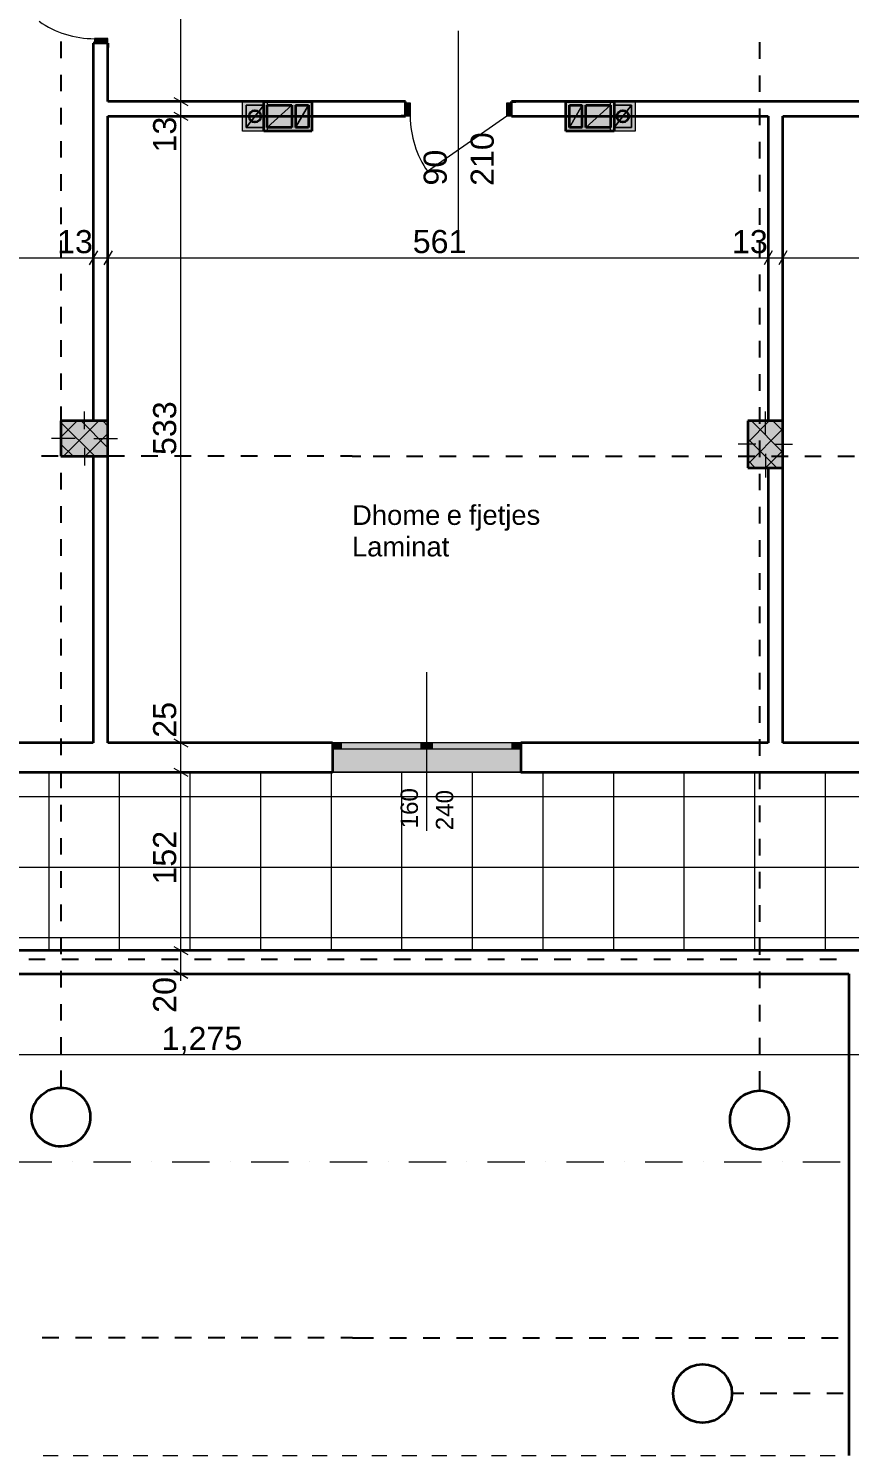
# Model space of a CAD drawing. Header units: centimetres. Extents: x -2434 to 2614, y -2658 to 878.
# Drawn here: x -1039 to -341, y -1811 to -597 of the extents above; entities that cross this region are included whole.
import ezdxf

# ---------------------------------------------------------------- set-up
doc = ezdxf.new("R2010")
doc.units = ezdxf.units.CM
for name, color, linetype, true_color in [('PDF_0_Pen_No__1#1', 7, 'Continuous', 0xa80f02), ('PDF_2D Drafting - General', 7, 'Continuous', 0xa80f02), ('PDF_A-COLS_Pen_No__97#1', 7, 'Continuous', 0x6a6a6a), ('PDF_Annotation - Text', 7, 'Continuous', 0xa80f02), ('PDF_Geometry', 7, 'Continuous', 0x999999), ('PDF_Marker - Section', 7, 'Continuous', 0x80c2ff), ('PDF_Structural - Shear', 7, 'Continuous', 0xdf0000)]:
    doc.layers.add(name, color=color, linetype=linetype, true_color=true_color)
doc.layers.add('PDF_Dimensioning - General', color=7, linetype='Continuous')
doc.layers.add('PDF_Structural - Bearing', color=7, linetype='Continuous')
doc.styles.add('PDF Arial', font='')
doc.styles.get('PDF Arial').set_extended_font_data('Arial')

msp = doc.modelspace()

# ---------------------------------------------------------------- linework, layer by layer
at = {"layer": 'PDF_0_Pen_No__1#1', "lineweight": 35}
for points in [[(-839.1, -684.2), (-839.1, -659.2)], [(-839.1, -659.2), (-798.1, -659.2)], [(-836.1, -681.2), (-836.1, -662.2)], [(-836.1, -662.2), (-815.1, -662.2)], [(-815.1, -662.2), (-815.1, -681.2)], [(-812.1, -662.2), (-812.1, -681.2)], [(-812.1, -662.2), (-801.1, -662.2)], [(-801.1, -662.2), (-801.1, -681.2)], [(-798.1, -659.2), (-798.1, -684.2)], [(-582.2, -659.2), (-541.2, -659.2)], [(-582.2, -684.2), (-582.2, -659.2)], [(-579.2, -681.2), (-579.2, -662.2)], [(-579.2, -662.2), (-568.2, -662.2)], [(-568.2, -681.2), (-568.2, -662.2)], [(-565.2, -681.2), (-565.2, -662.2)], [(-565.2, -662.2), (-544.2, -662.2)], [(-544.2, -662.2), (-544.2, -681.2)], [(-541.2, -659.2), (-541.2, -684.2)], [(-798.1, -684.2), (-839.1, -684.2)], [(-815.1, -681.2), (-836.1, -681.2)], [(-801.1, -681.2), (-812.1, -681.2)], [(-541.2, -684.2), (-582.2, -684.2)], [(-568.2, -681.2), (-579.2, -681.2)], [(-544.2, -681.2), (-565.2, -681.2)]]:
    msp.add_lwpolyline(points, dxfattribs=at)
at = {"layer": 'PDF_2D Drafting - General', "lineweight": 35}
for centre in [(-846.6, -671.7), (-533.7, -671.7)]:
    msp.add_circle(centre, 5, dxfattribs=at)
at = {"layer": 'PDF_A-COLS_Pen_No__97#1', "lineweight": 18}
for points in [[(-857.1, -684.2), (-857.1, -659.2)], [(-857.1, -659.2), (-836.1, -659.2)], [(-839.1, -662.2), (-854.1, -662.2)], [(-854.1, -662.2), (-854.1, -681.2)], [(-854.1, -681.2), (-854.1, -662.2)], [(-854.1, -662.2), (-839.1, -662.2)], [(-854.1, -681.2), (-839.1, -662.2)], [(-839.1, -662.2), (-854.1, -681.2)], [(-854.1, -681.2), (-854.1, -662.2)], [(-854.1, -662.2), (-839.1, -662.2)], [(-839.1, -659.2), (-839.1, -684.2)], [(-798.1, -659.2), (-839.1, -659.2)], [(-839.1, -681.2), (-839.1, -662.2)], [(-839.1, -662.2), (-839.1, -681.2)], [(-839.1, -662.2), (-839.1, -681.2)], [(-836.1, -659.2), (-836.1, -684.2)], [(-836.1, -662.2), (-815.1, -662.2)], [(-836.1, -681.2), (-836.1, -662.2)], [(-836.1, -681.2), (-815.1, -662.2)], [(-836.1, -681.2), (-815.1, -662.2)], [(-836.1, -662.2), (-836.1, -681.2)], [(-815.1, -662.2), (-836.1, -662.2)], [(-815.1, -662.2), (-815.1, -681.2)], [(-815.1, -662.2), (-815.1, -681.2)], [(-812.1, -681.2), (-812.1, -662.2)], [(-812.1, -662.2), (-801.1, -662.2)], [(-801.1, -662.2), (-812.1, -681.2)], [(-812.1, -681.2), (-801.1, -662.2)], [(-812.1, -662.2), (-812.1, -681.2)], [(-801.1, -662.2), (-812.1, -662.2)], [(-801.1, -662.2), (-801.1, -681.2)], [(-801.1, -681.2), (-801.1, -662.2)], [(-798.1, -684.2), (-798.1, -659.2)], [(-582.2, -659.2), (-582.2, -684.2)], [(-541.2, -659.2), (-582.2, -659.2)], [(-579.2, -662.2), (-568.2, -662.2)], [(-579.2, -681.2), (-579.2, -662.2)], [(-579.2, -681.2), (-568.2, -662.2)], [(-579.2, -662.2), (-579.2, -681.2)], [(-568.2, -662.2), (-579.2, -662.2)], [(-568.2, -662.2), (-579.2, -681.2)], [(-568.2, -662.2), (-568.2, -681.2)], [(-568.2, -681.2), (-568.2, -662.2)], [(-565.2, -662.2), (-544.2, -662.2)], [(-565.2, -681.2), (-565.2, -662.2)], [(-565.2, -681.2), (-565.2, -662.2)], [(-565.2, -662.2), (-544.2, -662.2)], [(-544.2, -662.2), (-565.2, -681.2)], [(-544.2, -662.2), (-565.2, -681.2)], [(-544.2, -684.2), (-544.2, -659.2)], [(-544.2, -659.2), (-523.2, -659.2)], [(-544.2, -662.2), (-544.2, -681.2)], [(-544.2, -681.2), (-544.2, -662.2)], [(-541.2, -684.2), (-541.2, -659.2)], [(-526.2, -662.2), (-541.2, -662.2)], [(-541.2, -662.2), (-541.2, -681.2)], [(-541.2, -681.2), (-541.2, -662.2)], [(-541.2, -662.2), (-526.2, -662.2)], [(-526.2, -662.2), (-541.2, -681.2)], [(-541.2, -681.2), (-541.2, -662.2)], [(-541.2, -662.2), (-526.2, -662.2)], [(-541.2, -681.2), (-526.2, -662.2)], [(-526.2, -681.2), (-526.2, -662.2)], [(-526.2, -662.2), (-526.2, -681.2)], [(-526.2, -662.2), (-526.2, -681.2)], [(-523.2, -659.2), (-523.2, -684.2)], [(-836.1, -684.2), (-857.1, -684.2)], [(-854.1, -681.2), (-839.1, -681.2)], [(-839.1, -681.2), (-854.1, -681.2)], [(-839.1, -681.2), (-854.1, -681.2)], [(-839.1, -684.2), (-798.1, -684.2)], [(-815.1, -681.2), (-836.1, -681.2)], [(-815.1, -681.2), (-836.1, -681.2)], [(-801.1, -681.2), (-812.1, -681.2)], [(-812.1, -681.2), (-801.1, -681.2)], [(-582.2, -684.2), (-541.2, -684.2)], [(-568.2, -681.2), (-579.2, -681.2)], [(-579.2, -681.2), (-568.2, -681.2)], [(-544.2, -681.2), (-565.2, -681.2)], [(-565.2, -681.2), (-544.2, -681.2)], [(-523.2, -684.2), (-544.2, -684.2)], [(-541.2, -681.2), (-526.2, -681.2)], [(-526.2, -681.2), (-541.2, -681.2)], [(-526.2, -681.2), (-541.2, -681.2)]]:
    msp.add_lwpolyline(points, dxfattribs=at)
at = {"layer": 'PDF_A-COLS_Pen_No__97#1', "transparency": 33554559}
for points in [[(-836.1, -659.2), (-836.1, -684.2), (-857.1, -659.2), (-857.1, -684.2)], [(-839.1, -662.2), (-854.1, -662.2), (-839.1, -681.2), (-854.1, -681.2)], [(-798.1, -659.2), (-798.1, -684.2), (-839.1, -659.2), (-839.1, -684.2)], [(-815.1, -662.2), (-836.1, -662.2), (-815.1, -681.2), (-836.1, -681.2)], [(-815.1, -662.2), (-815.1, -681.2), (-836.1, -681.2)], [(-812.1, -662.2), (-812.1, -681.2), (-801.1, -662.2), (-801.1, -681.2)], [(-812.1, -681.2), (-801.1, -662.2), (-801.1, -681.2)], [(-582.2, -684.2), (-582.2, -659.2), (-541.2, -684.2), (-541.2, -659.2)], [(-568.2, -681.2), (-568.2, -662.2), (-579.2, -681.2), (-579.2, -662.2)], [(-568.2, -662.2), (-579.2, -681.2), (-579.2, -662.2)], [(-565.2, -681.2), (-544.2, -681.2), (-565.2, -662.2), (-544.2, -662.2)], [(-565.2, -681.2), (-565.2, -662.2), (-544.2, -662.2)], [(-544.2, -684.2), (-544.2, -659.2), (-523.2, -684.2), (-523.2, -659.2)], [(-541.2, -681.2), (-526.2, -681.2), (-541.2, -662.2), (-526.2, -662.2)]]:
    msp.add_solid(points, dxfattribs=at)
at = {"layer": 'PDF_A-COLS_Pen_No__97#1', "color": 7, "true_color": 0xffffff, "transparency": 33554559}
for points in [[(-839.1, -662.2), (-839.1, -681.2), (-854.1, -662.2), (-854.1, -681.2)], [(-839.1, -662.2), (-854.1, -681.2), (-854.1, -662.2)], [(-815.1, -662.2), (-836.1, -681.2), (-836.1, -662.2)], [(-801.1, -662.2), (-812.1, -681.2), (-812.1, -662.2)], [(-579.2, -681.2), (-568.2, -662.2), (-568.2, -681.2)], [(-565.2, -681.2), (-544.2, -662.2), (-544.2, -681.2)], [(-541.2, -681.2), (-541.2, -662.2), (-526.2, -681.2), (-526.2, -662.2)], [(-541.2, -681.2), (-526.2, -662.2), (-526.2, -681.2)]]:
    msp.add_solid(points, dxfattribs=at)
at = {"layer": 'PDF_A-COLS_Pen_No__97#1', "color": 5, "transparency": 33554559}
for points in [[(-854.1, -681.2), (-839.1, -662.2), (-839.1, -681.2)], [(-526.2, -662.2), (-541.2, -681.2), (-541.2, -662.2)]]:
    msp.add_solid(points, dxfattribs=at)
at = {"layer": 'PDF_Dimensioning - General', "lineweight": 13}
for points in [[(-909.6, -659.2), (-909.6, -479.1)], [(-900.6, -659.2), (-918.6, -659.2)], [(-915.6, -655.7), (-903.6, -662.6)], [(-909.6, -671.7), (-909.6, -659.2)], [(-900.6, -671.7), (-918.6, -671.7)], [(-915.6, -668.2), (-903.6, -675.1)], [(-909.6, -1204.6), (-909.6, -671.7)], [(-980.6, -786), (-987.5, -798)], [(-984.1, -801), (-984.1, -783)], [(-968.1, -786), (-975, -798)], [(-971.6, -801), (-971.6, -783)], [(-406.6, -786), (-413.5, -798)], [(-410, -801), (-410, -783)], [(-394.1, -786), (-401, -798)], [(-397.5, -801), (-397.5, -783)], [(-1187.8, -792), (-984.1, -792)], [(-984.1, -792), (-971.6, -792)], [(-971.6, -792), (-410, -792)], [(-410, -792), (-397.5, -792)], [(-397.5, -792), (179.9, -792)], [(-915.6, -1201.1), (-903.6, -1208)], [(-900.6, -1204.6), (-918.6, -1204.6)], [(-909.6, -1229.6), (-909.6, -1204.6)], [(-900.6, -1229.6), (-918.6, -1229.6)], [(-915.6, -1226.1), (-903.6, -1233)], [(-909.6, -1381.2), (-909.6, -1229.6)], [(-900.6, -1381.2), (-918.6, -1381.2)], [(-915.6, -1377.8), (-903.6, -1384.7)], [(-909.6, -1401.2), (-909.6, -1381.2)], [(-900.6, -1401.2), (-918.6, -1401.2)], [(-915.6, -1397.8), (-903.6, -1404.7)], [(-909.6, -1407.1), (-909.6, -1401.2)], [(-1532.2, -1469.6), (-257.1, -1469.6)]]:
    msp.add_lwpolyline(points, dxfattribs=at)
at = {"layer": 'PDF_Geometry', "color": 7, "lineweight": 13}
for points in [[(-1532.2, -1229.6), (-257.1, -1229.6)], [(-1532.2, -1229.6), (-257.1, -1229.6)], [(-1702.3, -1381.2), (-321.4, -1381.2)]]:
    msp.add_lwpolyline(points, dxfattribs=at)
at = {"layer": 'PDF_Geometry', "lineweight": 13}
for points in [[(-1021.7, -1381.2), (-1021.7, -1229.6)], [(-961.7, -1381.2), (-961.7, -1229.6)], [(-901.7, -1381.2), (-901.7, -1229.6)], [(-841.6, -1381.2), (-841.6, -1229.6)], [(-781.6, -1381.2), (-781.6, -1229.6)], [(-721.6, -1381.2), (-721.6, -1229.6)], [(-661.6, -1381.2), (-661.6, -1229.6)], [(-601.5, -1381.2), (-601.5, -1229.6)], [(-541.5, -1381.2), (-541.5, -1229.6)], [(-481.5, -1381.2), (-481.5, -1229.6)], [(-421.5, -1381.2), (-421.5, -1229.6)], [(-361.4, -1381.2), (-361.4, -1229.6)], [(-1702.3, -1250.3), (-257.1, -1250.3)], [(-1702.3, -1310.3), (-257.1, -1310.3)], [(-1702.3, -1370.3), (-257.1, -1370.3)]]:
    msp.add_lwpolyline(points, dxfattribs=at)
at = {"layer": 'PDF_Geometry', "color": 251, "lineweight": 18, "true_color": 0x6a6a6a}
for points in [[(-1026.6, -1810.8), (-1013.9, -1810.8)], [(-1001.2, -1810.8), (-988.5, -1810.8)], [(-975.8, -1810.8), (-963.1, -1810.8)], [(-950.3, -1810.8), (-937.6, -1810.8)], [(-924.9, -1810.8), (-912.2, -1810.8)], [(-899.5, -1810.8), (-886.8, -1810.8)], [(-874.1, -1810.8), (-861.4, -1810.8)], [(-848.7, -1810.8), (-836, -1810.8)], [(-823.3, -1810.8), (-810.6, -1810.8)], [(-797.9, -1810.8), (-785.2, -1810.8)], [(-772.5, -1810.8), (-759.8, -1810.8)], [(-747.1, -1810.8), (-734.4, -1810.8)], [(-721.7, -1810.8), (-709, -1810.8)], [(-696.2, -1810.8), (-683.5, -1810.8)], [(-670.8, -1810.8), (-658.1, -1810.8)], [(-645.4, -1810.8), (-632.7, -1810.8)], [(-620, -1810.8), (-607.3, -1810.8)], [(-594.6, -1810.8), (-581.9, -1810.8)], [(-569.2, -1810.8), (-556.5, -1810.8)], [(-543.8, -1810.8), (-531.1, -1810.8)], [(-518.4, -1810.8), (-505.7, -1810.8)], [(-493, -1810.8), (-480.3, -1810.8)], [(-467.6, -1810.8), (-454.9, -1810.8)], [(-442.1, -1810.8), (-429.4, -1810.8)], [(-416.7, -1810.8), (-404, -1810.8)], [(-391.3, -1810.8), (-378.6, -1810.8)], [(-365.9, -1810.8), (-353.2, -1810.8)]]:
    msp.add_lwpolyline(points, dxfattribs=at)
at = {"layer": 'PDF_Marker - Section', "lineweight": 18}
for points in [[(-1051.1, -1560.9), (-1019.3, -1560.9)], [(-1001.7, -1560.9), (-1001.7, -1560.9)], [(-984, -1560.9), (-952.2, -1560.9)], [(-934.6, -1560.9), (-934.6, -1560.9)], [(-917, -1560.9), (-885.2, -1560.9)], [(-867.6, -1560.9), (-867.6, -1560.9)], [(-849.9, -1560.9), (-818.1, -1560.9)], [(-800.5, -1560.9), (-800.5, -1560.9)], [(-782.9, -1560.9), (-751.1, -1560.9)], [(-733.4, -1560.9), (-733.4, -1560.9)], [(-715.8, -1560.9), (-684, -1560.9)], [(-666.4, -1560.9), (-666.4, -1560.9)], [(-648.7, -1560.9), (-617, -1560.9)], [(-599.3, -1560.9), (-599.3, -1560.9)], [(-581.7, -1560.9), (-549.9, -1560.9)], [(-532.3, -1560.9), (-532.3, -1560.9)], [(-514.6, -1560.9), (-482.9, -1560.9)], [(-465.2, -1560.9), (-465.2, -1560.9)], [(-447.6, -1560.9), (-415.8, -1560.9)], [(-398.2, -1560.9), (-398.2, -1560.9)], [(-380.5, -1560.9), (-348.8, -1560.9)]]:
    msp.add_lwpolyline(points, dxfattribs=at)
at = {"layer": 'PDF_Structural - Bearing', "color": 30, "lineweight": 20, "true_color": 0xff6600}
for points in [[(-971.6, -605.6), (-983.1, -605.6)], [(-983.1, -605.6), (-983.1, -609.6)], [(-971.6, -609.6), (-971.6, -605.6)], [(-983.1, -609.6), (-971.6, -609.6)], [(-718.5, -660.2), (-714.5, -660.2)], [(-718.5, -671.7), (-718.5, -660.2)], [(-714.5, -660.2), (-714.5, -671.7)], [(-632.5, -671.7), (-632.5, -660.2)], [(-632.5, -660.2), (-628.5, -660.2)], [(-628.5, -660.2), (-628.5, -671.7)], [(-714.5, -671.7), (-718.5, -671.7)], [(-628.5, -671.7), (-632.5, -671.7)], [(-773.1, -1204.6), (-780.6, -1204.6)], [(-780.6, -1209.6), (-773.1, -1209.6)], [(-773.1, -1209.6), (-773.1, -1204.6)], [(-700.5, -1204.6), (-705.5, -1204.6)], [(-705.5, -1204.6), (-705.5, -1209.6)], [(-705.5, -1209.6), (-700.5, -1209.6)], [(-695.5, -1204.6), (-700.5, -1204.6)], [(-700.5, -1209.6), (-695.5, -1209.6)], [(-695.5, -1209.6), (-695.5, -1204.6)], [(-620.5, -1204.6), (-628, -1204.6)], [(-628, -1204.6), (-628, -1209.6)], [(-628, -1209.6), (-620.5, -1209.6)]]:
    msp.add_lwpolyline(points, dxfattribs=at)
at = {"layer": 'PDF_Structural - Bearing', "lineweight": 13}
for points in [[(-673.5, -771.7), (-673.5, -599.1)], [(-1011.6, -944.6), (-997.7, -930.7)], [(-982.9, -960.8), (-1011.6, -932.1)], [(-1009.3, -960.8), (-979.3, -930.7)], [(-971.6, -953.7), (-994.5, -930.7)], [(-971.6, -935.3), (-976.1, -930.7)], [(-427.5, -949.1), (-409.2, -930.7)], [(-397.5, -957.6), (-424.4, -930.7)], [(-397.5, -939.2), (-406, -930.7)], [(-990.9, -960.8), (-971.6, -941.4)], [(-427.5, -967.5), (-397.5, -937.5)], [(-402.7, -970.8), (-427.5, -945.9)], [(-1001.3, -960.8), (-1011.6, -950.5)], [(-412.4, -970.8), (-397.5, -955.9)], [(-972.5, -960.8), (-971.6, -959.8)], [(-421.1, -970.8), (-427.5, -964.3)], [(-700.5, -1279.6), (-700.5, -1144.5)]]:
    msp.add_lwpolyline(points, dxfattribs=at)
at = {"layer": 'PDF_Structural - Bearing', "lineweight": 35}
for points in [[(-984.1, -609.6), (-984.1, -613.3)], [(-983.1, -609.6), (-984.1, -609.6)], [(-984.1, -609.6), (-984.1, -659.2)], [(-983.1, -609.6), (-984.1, -609.6)], [(-983.1, -609.6), (-984.1, -609.6)], [(-984.1, -609.6), (-984.1, -613.3)], [(-984.1, -609.6), (-984.1, -613.3)], [(-971.6, -609.6), (-983.1, -609.6)], [(-971.6, -609.6), (-983.1, -609.6)], [(-971.6, -609.6), (-983.1, -609.6)], [(-971.6, -609.6), (-971.6, -613.3)], [(-971.6, -659.2), (-971.6, -609.6)], [(-971.6, -609.6), (-971.6, -613.3)], [(-971.6, -609.6), (-971.6, -613.3)], [(-984.1, -659.2), (-984.1, -671.7)], [(-718.5, -659.2), (-971.6, -659.2)], [(-718.5, -659.2), (-722.2, -659.2)], [(-718.5, -659.2), (-722.2, -659.2)], [(-718.5, -659.2), (-722.2, -659.2)], [(-718.5, -660.2), (-718.5, -659.2)], [(-718.5, -660.2), (-718.5, -659.2)], [(-718.5, -660.2), (-718.5, -659.2)], [(-718.5, -671.7), (-718.5, -660.2)], [(-718.5, -671.7), (-718.5, -660.2)], [(-718.5, -671.7), (-718.5, -660.2)], [(-628.5, -659.2), (-624.8, -659.2)], [(-628.5, -660.2), (-628.5, -659.2)], [(-217.5, -659.2), (-628.5, -659.2)], [(-628.5, -660.2), (-628.5, -659.2)], [(-628.5, -660.2), (-628.5, -659.2)], [(-628.5, -659.2), (-624.8, -659.2)], [(-628.5, -659.2), (-624.8, -659.2)], [(-628.5, -671.7), (-628.5, -660.2)], [(-628.5, -671.7), (-628.5, -660.2)], [(-628.5, -671.7), (-628.5, -660.2)], [(-984.1, -671.7), (-984.1, -930.7)], [(-971.6, -671.7), (-718.5, -671.7)], [(-971.6, -930.7), (-971.6, -671.7)], [(-718.5, -671.7), (-722.2, -671.7)], [(-718.5, -671.7), (-722.2, -671.7)], [(-718.5, -671.7), (-722.2, -671.7)], [(-628.5, -671.7), (-624.8, -671.7)], [(-628.5, -671.7), (-410, -671.7)], [(-628.5, -671.7), (-624.8, -671.7)], [(-628.5, -671.7), (-624.8, -671.7)], [(-410, -671.7), (-410, -930.7)], [(-397.5, -671.7), (-217.5, -671.7)], [(-397.5, -930.7), (-397.5, -671.7)], [(-1011.6, -930.7), (-1011.6, -960.8)], [(-971.6, -930.7), (-1011.6, -930.7)], [(-971.6, -960.8), (-971.6, -930.7)], [(-397.5, -930.7), (-427.5, -930.7)], [(-427.5, -930.7), (-427.5, -970.8)], [(-397.5, -970.8), (-397.5, -930.7)], [(-1011.6, -960.8), (-971.6, -960.8)], [(-984.1, -960.8), (-984.1, -1204.6)], [(-971.6, -1204.6), (-971.6, -960.8)], [(-427.5, -970.8), (-397.5, -970.8)], [(-410, -970.8), (-410, -1204.6)], [(-397.5, -1204.6), (-397.5, -970.8)], [(-984.1, -1204.6), (-1152.3, -1204.6)], [(-780.6, -1204.6), (-971.6, -1204.6)], [(-780.6, -1204.6), (-780.6, -1209.6)], [(-780.6, -1204.6), (-780.6, -1209.6)], [(-780.6, -1204.6), (-780.6, -1209.6)], [(-780.6, -1209.6), (-780.6, -1229.6)], [(-780.6, -1209.6), (-780.6, -1229.6)], [(-620.5, -1204.6), (-620.5, -1209.6)], [(-410, -1204.6), (-620.5, -1204.6)], [(-620.5, -1204.6), (-620.5, -1209.6)], [(-620.5, -1204.6), (-620.5, -1209.6)], [(-620.5, -1209.6), (-620.5, -1229.6)], [(-620.5, -1209.6), (-620.5, -1229.6)], [(-232.1, -1204.6), (-397.5, -1204.6)], [(-1152.3, -1229.6), (-780.6, -1229.6)], [(-620.5, -1229.6), (-257.1, -1229.6)], [(-321.4, -1381.2), (-1702.3, -1381.2)], [(-1702.3, -1401.2), (-341.4, -1401.2)], [(-341.4, -1401.2), (-341.4, -1810.8)]]:
    msp.add_lwpolyline(points, dxfattribs=at)
at = {"layer": 'PDF_Structural - Bearing', "color": 30, "lineweight": 18, "true_color": 0xff6600}
for points in [[(-632.5, -671.7), (-699.7, -718.7)], [(-620.5, -1204.6), (-780.6, -1204.6)], [(-705.5, -1204.6), (-773.1, -1204.6)], [(-773.1, -1209.6), (-705.5, -1209.6)], [(-628, -1204.6), (-695.5, -1204.6)], [(-695.5, -1209.6), (-628, -1209.6)], [(-620.5, -1229.6), (-780.6, -1229.6)]]:
    msp.add_lwpolyline(points, dxfattribs=at)
at = {"layer": 'PDF_Structural - Bearing', "color": 1, "lineweight": 0}
for points in [[(-991.6, -937.7), (-991.6, -922.7)], [(-412.5, -942.7), (-412.5, -922.7)], [(-999.6, -945.7), (-1019.6, -945.7)], [(-991.6, -945.7), (-991.6, -945.7)], [(-983.6, -945.7), (-963.6, -945.7)], [(-991.6, -953.7), (-991.6, -968.8)], [(-420.5, -950.7), (-435.5, -950.7)], [(-412.5, -950.7), (-412.5, -950.7)], [(-412.5, -958.8), (-412.5, -978.8)], [(-404.5, -950.7), (-389.5, -950.7)]]:
    msp.add_lwpolyline(points, dxfattribs=at)
at = {"layer": 'PDF_Structural - Bearing', "color": 30, "lineweight": 18, "true_color": 0xff6600}
for centre, radius, start, end in [((-983.1, -523.6), 82.1, 235.0084, 270), ((-632.5, -671.7), 82, 180.0033, 214.9931)]:
    msp.add_arc(centre, radius, start, end, dxfattribs=at)
at = {"layer": 'PDF_Structural - Bearing', "color": 7, "true_color": 0xffffff, "transparency": 33554559}
for points in [[(-971.6, -609.6), (-971.6, -605.6), (-983.1, -609.6), (-983.1, -605.6)], [(-718.5, -660.2), (-718.5, -671.7), (-714.5, -660.2), (-714.5, -671.7)], [(-628.5, -671.7), (-628.5, -660.2), (-632.5, -671.7), (-632.5, -660.2)], [(-1011.6, -930.7), (-971.6, -930.7), (-1011.6, -960.8), (-971.6, -960.8)], [(-427.5, -970.8), (-427.5, -930.7), (-397.5, -970.8), (-397.5, -930.7)], [(-780.6, -1204.6), (-620.5, -1204.6), (-780.6, -1229.6), (-620.5, -1229.6)], [(-780.6, -1209.6), (-773.1, -1209.6), (-780.6, -1204.6), (-773.1, -1204.6)], [(-705.5, -1204.6), (-773.1, -1204.6), (-705.5, -1209.6), (-773.1, -1209.6)], [(-700.5, -1204.6), (-705.5, -1204.6), (-700.5, -1209.6), (-705.5, -1209.6)], [(-700.5, -1209.6), (-695.5, -1209.6), (-700.5, -1204.6), (-695.5, -1204.6)], [(-628, -1204.6), (-695.5, -1204.6), (-628, -1209.6), (-695.5, -1209.6)], [(-620.5, -1204.6), (-628, -1204.6), (-620.5, -1209.6), (-628, -1209.6)]]:
    msp.add_solid(points, dxfattribs=at)
at = {"layer": 'PDF_Structural - Shear', "lineweight": 25}
for points in [[(-1011.6, -608), (-1011.6, -622.1)], [(-417.5, -608.7), (-417.5, -622.8)], [(-1011.6, -636.3), (-1011.6, -650.4)], [(-417.5, -636.9), (-417.5, -651)], [(-1011.6, -664.5), (-1011.6, -678.6)], [(-417.5, -665.1), (-417.5, -679.3)], [(-1011.6, -692.7), (-1011.6, -706.8)], [(-417.5, -693.4), (-417.5, -707.5)], [(-1011.6, -721), (-1011.6, -735.1)], [(-417.5, -721.6), (-417.5, -735.7)], [(-1011.6, -749.2), (-1011.6, -763.3)], [(-417.5, -749.8), (-417.5, -764)], [(-1011.6, -777.4), (-1011.6, -791.5)], [(-417.5, -778.1), (-417.5, -792.2)], [(-1011.6, -805.7), (-1011.6, -819.8)], [(-417.5, -806.3), (-417.5, -820.4)], [(-1011.6, -833.9), (-1011.6, -848)], [(-417.5, -834.5), (-417.5, -848.7)], [(-1011.6, -862.1), (-1011.6, -876.2)], [(-417.5, -862.8), (-417.5, -876.9)], [(-1011.6, -890.4), (-1011.6, -904.5)], [(-417.5, -891), (-417.5, -905.1)], [(-1011.6, -918.6), (-1011.6, -932.7)], [(-417.5, -919.2), (-417.5, -933.4)], [(-1011.6, -946.8), (-1011.6, -960.9)], [(-417.5, -947.5), (-417.5, -961.6)], [(-1013.9, -960.8), (-1028, -960.8)], [(-985.6, -960.8), (-999.7, -960.8)], [(-957.4, -960.8), (-971.5, -960.8)], [(-929.2, -960.8), (-943.3, -960.8)], [(-900.9, -960.8), (-915, -960.8)], [(-872.7, -960.8), (-886.8, -960.8)], [(-844.5, -960.8), (-858.6, -960.8)], [(-816.2, -960.8), (-830.3, -960.8)], [(-788, -960.8), (-802.1, -960.8)], [(-763.9, -960.8), (-773.9, -960.8)], [(-763.9, -960.8), (-756.6, -960.8)], [(-763.9, -960.8), (-763.9, -960.8)], [(-763.9, -960.8), (-763.9, -960.8)], [(-746.1, -960.8), (-732, -960.8)], [(-717.8, -960.8), (-703.7, -960.8)], [(-689.6, -960.8), (-675.5, -960.8)], [(-661.4, -960.8), (-647.3, -960.8)], [(-633.1, -960.8), (-619, -960.8)], [(-604.9, -960.8), (-590.8, -960.8)], [(-576.7, -960.8), (-562.6, -960.8)], [(-548.4, -960.8), (-534.3, -960.8)], [(-520.2, -960.8), (-506.1, -960.8)], [(-492, -960.8), (-477.9, -960.8)], [(-463.7, -960.8), (-449.6, -960.8)], [(-435.5, -960.8), (-421.4, -960.8)], [(-407.3, -960.8), (-393.2, -960.8)], [(-379, -960.8), (-364.9, -960.8)], [(-350.8, -960.8), (-336.7, -960.8)], [(-1011.6, -975.1), (-1011.6, -989.2)], [(-417.5, -975.7), (-417.5, -989.8)], [(-1011.6, -1003.3), (-1011.6, -1017.4)], [(-417.5, -1003.9), (-417.5, -1018.1)], [(-1011.6, -1031.5), (-1011.6, -1045.6)], [(-417.5, -1032.2), (-417.5, -1046.3)], [(-1011.6, -1059.8), (-1011.6, -1073.9)], [(-417.5, -1060.4), (-417.5, -1074.5)], [(-1011.6, -1088), (-1011.6, -1102.1)], [(-417.5, -1088.6), (-417.5, -1102.8)], [(-1011.6, -1116.2), (-1011.6, -1130.3)], [(-417.5, -1116.9), (-417.5, -1131)], [(-1011.6, -1144.5), (-1011.6, -1158.6)], [(-417.5, -1145.1), (-417.5, -1159.2)], [(-1011.6, -1172.7), (-1011.6, -1186.8)], [(-417.5, -1173.3), (-417.5, -1187.5)], [(-1011.6, -1200.9), (-1011.6, -1215)], [(-417.5, -1201.6), (-417.5, -1215.7)], [(-1011.6, -1229.2), (-1011.6, -1243.3)], [(-417.5, -1229.8), (-417.5, -1243.9)], [(-1011.6, -1257.4), (-1011.6, -1271.5)], [(-417.5, -1258), (-417.5, -1272.2)], [(-1011.6, -1285.6), (-1011.6, -1299.7)], [(-417.5, -1286.3), (-417.5, -1300.4)], [(-1011.6, -1313.9), (-1011.6, -1328)], [(-417.5, -1314.5), (-417.5, -1328.6)], [(-1011.6, -1342.1), (-1011.6, -1356.2)], [(-417.5, -1342.7), (-417.5, -1356.9)], [(-1011.6, -1370.3), (-1011.6, -1384.4)], [(-417.5, -1371), (-417.5, -1385.1)], [(-1039, -1388.7), (-1024.9, -1388.7)], [(-1010.8, -1388.7), (-996.7, -1388.7)], [(-982.5, -1388.7), (-968.4, -1388.7)], [(-954.3, -1388.7), (-940.2, -1388.7)], [(-926.1, -1388.7), (-912, -1388.7)], [(-897.9, -1388.7), (-883.7, -1388.7)], [(-869.6, -1388.7), (-855.5, -1388.7)], [(-841.4, -1388.7), (-827.3, -1388.7)], [(-813.2, -1388.7), (-799, -1388.7)], [(-784.9, -1388.7), (-770.8, -1388.7)], [(-756.7, -1388.7), (-742.6, -1388.7)], [(-728.5, -1388.7), (-714.3, -1388.7)], [(-701.8, -1388.7), (-694.5, -1388.7)], [(-694.5, -1388.7), (-694.5, -1388.7)], [(-694.5, -1388.7), (-694.5, -1388.7)], [(-694.5, -1388.7), (-687.2, -1388.7)], [(-676.7, -1388.7), (-662.6, -1388.7)], [(-648.5, -1388.7), (-634.4, -1388.7)], [(-620.2, -1388.7), (-606.1, -1388.7)], [(-592, -1388.7), (-577.9, -1388.7)], [(-563.8, -1388.7), (-549.7, -1388.7)], [(-535.5, -1388.7), (-521.4, -1388.7)], [(-507.3, -1388.7), (-493.2, -1388.7)], [(-479.1, -1388.7), (-465, -1388.7)], [(-450.8, -1388.7), (-436.7, -1388.7)], [(-422.6, -1388.7), (-408.5, -1388.7)], [(-394.4, -1388.7), (-380.3, -1388.7)], [(-366.1, -1388.7), (-352, -1388.7)], [(-1011.6, -1398.6), (-1011.6, -1412.7)], [(-417.5, -1399.2), (-417.5, -1413.3)], [(-1011.6, -1426.8), (-1011.6, -1440.9)], [(-417.5, -1427.4), (-417.5, -1441.6)], [(-1011.6, -1455), (-1011.6, -1469.1)], [(-417.5, -1455.7), (-417.5, -1469.8)], [(-1011.6, -1483.3), (-1011.6, -1498)], [(-417.5, -1483.9), (-417.5, -1500.5)], [(-1013.4, -1710.8), (-1027.6, -1710.8)], [(-985.2, -1710.8), (-999.3, -1710.8)], [(-957, -1710.8), (-971.1, -1710.8)], [(-928.7, -1710.8), (-942.9, -1710.8)], [(-900.5, -1710.8), (-914.6, -1710.8)], [(-872.3, -1710.8), (-886.4, -1710.8)], [(-844, -1710.8), (-858.2, -1710.8)], [(-815.8, -1710.8), (-829.9, -1710.8)], [(-787.6, -1710.8), (-801.7, -1710.8)], [(-763.5, -1710.8), (-773.5, -1710.8)], [(-763.5, -1710.8), (-745.9, -1710.8)], [(-763.5, -1710.8), (-763.5, -1710.8)], [(-763.5, -1710.8), (-763.5, -1710.8)], [(-731.8, -1710.8), (-717.6, -1710.8)], [(-703.5, -1710.8), (-689.4, -1710.8)], [(-675.3, -1710.8), (-661.2, -1710.8)], [(-647.1, -1710.8), (-632.9, -1710.8)], [(-618.8, -1710.8), (-604.7, -1710.8)], [(-590.6, -1710.8), (-576.5, -1710.8)], [(-562.4, -1710.8), (-548.2, -1710.8)], [(-534.1, -1710.8), (-520, -1710.8)], [(-505.9, -1710.8), (-491.8, -1710.8)], [(-477.7, -1710.8), (-463.5, -1710.8)], [(-449.4, -1710.8), (-435.3, -1710.8)], [(-421.2, -1710.8), (-407.1, -1710.8)], [(-393, -1710.8), (-378.8, -1710.8)], [(-364.7, -1710.8), (-350.6, -1710.8)], [(-430.9, -1758.1), (-440.9, -1758.1)], [(-402.7, -1758.1), (-416.8, -1758.1)], [(-374.4, -1758.1), (-388.6, -1758.1)], [(-346.2, -1758.1), (-360.3, -1758.1)]]:
    msp.add_lwpolyline(points, dxfattribs=at)
at = {"layer": 'PDF_Structural - Shear', "color": 7, "lineweight": 35}
msp.add_circle((-465.9, -1758.1), 25, dxfattribs=at)
for centre, major_axis, ratio in [((-1011.6, -1523), (-25, -0.5), 0.999903), ((-417.5, -1525.5), (-25, 0.6), 0.999906)]:
    msp.add_ellipse(centre, major_axis=major_axis, ratio=ratio, dxfattribs=at)

# ---------------------------------------------------------------- texts
at = {"layer": 'PDF_Annotation - Text', "char_height": 16.695, "attachment_point": 7, "style": 'PDF Arial'}
for s, insert in [('\\W0.999232;Dhome', (-764, -1019.5)), ('\\W1.001205;e', (-683.5, -1019.5)), ('\\W0.997411;fjetjes', (-664.7, -1024.2)), ('\\W0.998109;Laminat', (-764.1, -1046.3))]:
    msp.add_mtext(s, dxfattribs=dict(at, insert=insert))
at = {"layer": 'PDF_Dimensioning - General', "char_height": 19.642, "attachment_point": 7, "rotation": 90, "style": 'PDF Arial'}
for s, insert in [('\\W0.998309;13', (-913.3, -702.5)), ('\\W0.997370;533', (-913.3, -959.8)), ('\\W0.998920;25', (-913.3, -1200.3)), ('\\W0.998027;152', (-913.3, -1325.2)), ('\\W0.998735;20', (-913.3, -1434.3))]:
    msp.add_mtext(s, dxfattribs=dict(at, insert=insert))
at = {"layer": 'PDF_Dimensioning - General', "char_height": 19.642, "attachment_point": 7, "style": 'PDF Arial'}
for s, insert in [('\\W0.998309;13', (-1014.9, -788.4)), ('\\W0.997267;561', (-712.4, -788.3)), ('\\W0.998309;13', (-440.9, -788.4)), ('\\W0.998518;1,275', (-925.9, -1469.5))]:
    msp.add_mtext(s, dxfattribs=dict(at, insert=insert))
at = {"layer": 'PDF_Structural - Bearing', "attachment_point": 7, "style": 'PDF Arial'}
for s, insert, char_height, rotation in [('\\W0.997829;210', (-643.2, -730.9), 19.642, 90), ('\\W0.998922;90', (-683.2, -730.6), 19.642, 90), ('\\W0.998111;160', (-707.8, -1277.4), 14.731, 89.9), ('\\W0.997829;240', (-677.8, -1279), 14.731, 89.9)]:
    msp.add_mtext(s, dxfattribs=dict(at, insert=insert, char_height=char_height, rotation=rotation))

doc.saveas('drawing.dxf')
